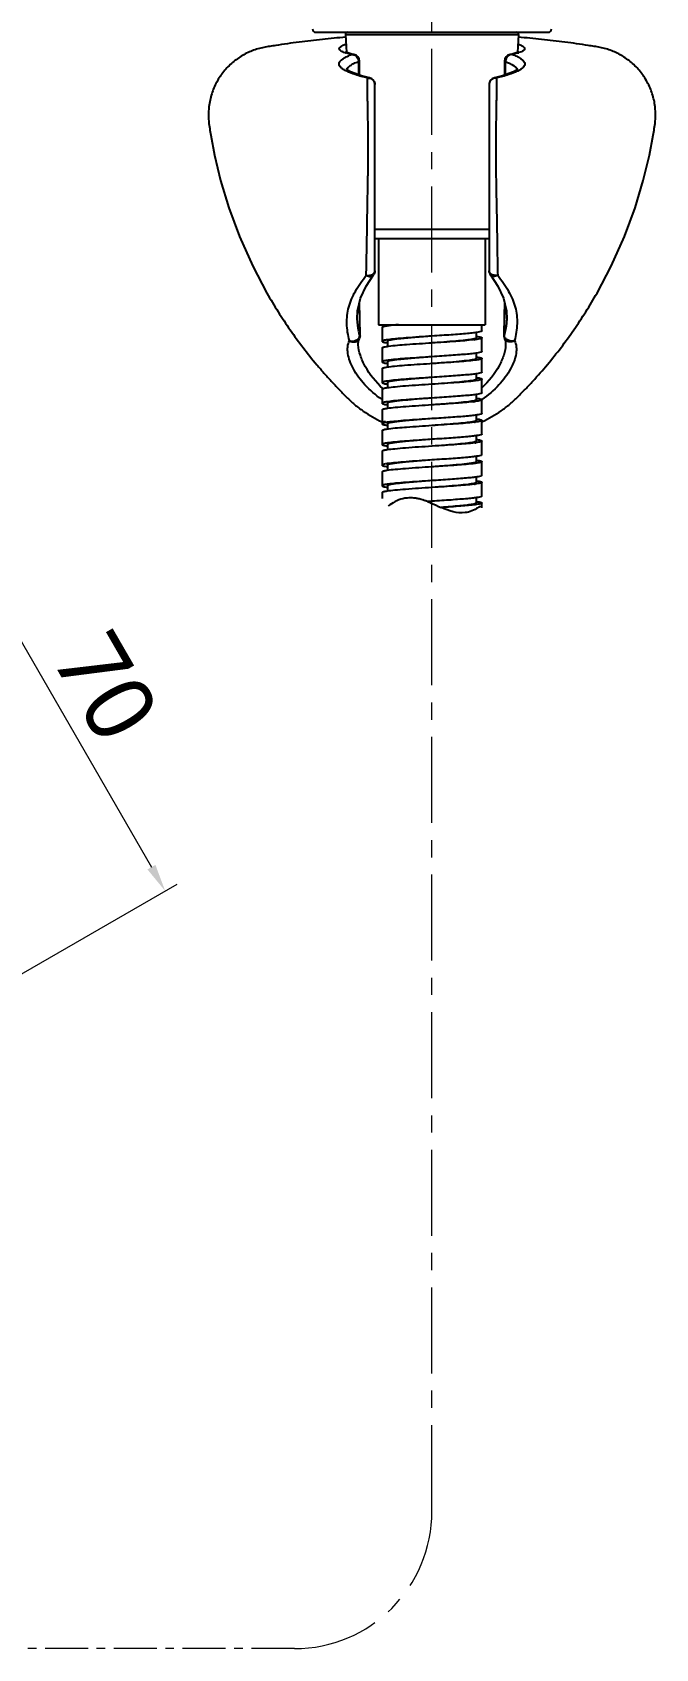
# Model space of a CAD drawing. Extents: x 0 to 1128, y 0 to 827.
# Drawn here: x 395.9 to 486.5, y 148.9 to 383.8 of the extents above; entities that cross this region are included whole.
import ezdxf

# ---------------------------------------------------------------- set-up
doc = ezdxf.new("R2010")
doc.units = 0
doc.header["$LTSCALE"] = 10
doc.header["$MEASUREMENT"] = 0
doc.header["$PDMODE"] = 3
doc.header["$PDSIZE"] = -10
doc.linetypes.add('CENTER', pattern=[2, 1.25, -0.25, 0.25, -0.25])
doc.linetypes.add('CENTER2', pattern=[28.575, 19.05, -3.175, 3.175, -3.175])
doc.layers.get('0').update_dxf_attribs({"linetype": 'CONTINUOUS'})
doc.layers.get('DEFPOINTS').update_dxf_attribs({"linetype": 'CONTINUOUS'})
doc.layers.add('Cneter', color=1, linetype='CENTER2', lineweight=13)
doc.layers.add('DEF_LAYER_ASSEM_MEMBER', color=7, linetype='CONTINUOUS')
doc.styles.add('Daelim Dimension', font='')
doc.styles.get('Daelim Dimension').set_extended_font_data('NanumGothic')
doc.dimstyles.new('DEFAULT', dxfattribs={"dimscale": 2, "dimtxt": 2, "dimasz": 2, "dimexe": 0, "dimexo": 2, "dimgap": 1, "dimtad": 1, "dimdec": 1, "dimzin": 9, "dimdsep": 46, "dimtxsty": 'Daelim Dimension', "dimcen": 0.5, "dimclrd": 252, "dimclre": 252, "dimclrt": 3, "dimadec": 1, "dimazin": 0, "dimtfac": 1, "dimtdec": 1, "dimtix": 1, "dimtmove": 0, "dimatfit": 3, "dimfxl": 1, "dimtolj": 1, "dimtzin": 1, "dimlwd": 9, "dimlwe": 9, "dimarcsym": 0})

# ---------------------------------------------------------------- blocks, each defined once
blk = doc.blocks.new('*D5')
at = {"color": 5, "lineweight": 9, "ltscale": 0.5, "transparency": 16777216}
for p, q in [((319.37, 284.45), (381.95, 320.58)), ((382.21, 316.12), (413.21, 262.43)), ((354.36, 223.84), (416.94, 259.97))]:
    blk.add_line(p, q, dxfattribs=at)
at = {"color": 5, "ltscale": 0.5, "transparency": 16777216}
for points in [[(382.79, 316.45), (381.64, 315.79), (380.21, 319.58)], [(413.79, 262.77), (412.63, 262.1), (415.21, 258.97)]]:
    blk.add_solid(points, dxfattribs=at)
at = {"layer": 'DEFPOINTS', "color": 0, "ltscale": 0.5, "transparency": 16777216}
for p in [(315.9, 282.45), (415.21, 258.97), (350.9, 221.84)]:
    blk.add_point(p, dxfattribs=at)
at = {"color": 7, "ltscale": 0.5, "transparency": 16777216, "insert": (406.62, 288.65), "char_height": 10, "attachment_point": 5, "rotation": 300, "style": 'Daelim Dimension'}
blk.add_mtext('\\A1;70', dxfattribs=at)

msp = doc.modelspace()

# ---------------------------------------------------------------- linework, layer by layer
at = {"layer": 'Cneter', "color": 1, "linetype": 'CENTER', "lineweight": 5, "ltscale": 0.5}
msp.add_line((433.99, 148.86), (280.9, 148.86), dxfattribs=at)
at = {"layer": 'DEF_LAYER_ASSEM_MEMBER', "color": 1, "linetype": 'CENTER', "lineweight": 5}
msp.add_line((453.99, 168.86), (453.99, 421.76), dxfattribs=at)
at = {"layer": 'DEF_LAYER_ASSEM_MEMBER', "color": 7, "linetype": 'Continuous'}
for p, q in [((437.13, 383.76), (470.86, 383.76)), ((441.41, 383.44), (441.57, 380.83)), ((466.57, 383.44), (466.41, 380.83)), ((442.65, 380.55), (442.19, 380.65)), ((465.8, 380.65), (465.34, 380.55)), ((443.44, 377.55), (443.46, 379.55)), ((464.53, 379.55), (464.55, 377.55)), ((445.69, 349.09), (445.69, 376.16)), ((462.29, 376.16), (462.29, 349.09)), ((464.22, 377.44), (463.06, 377.14)), ((463.06, 377.14), (463.06, 377.14)), ((462.29, 353.76), (445.69, 353.76)), ((446.24, 353.76), (446.24, 341.26)), ((461.74, 353.76), (461.74, 341.26)), ((443.53, 339.68), (443.46, 344.6)), ((464.52, 344.6), (464.46, 339.68)), ((443.13, 342.11), (443.13, 342.13)), ((446.24, 341.26), (461.74, 341.26)), ((446.74, 340.86), (446.74, 338.86)), ((447.54, 341.26), (447.54, 341.08)), ((461.24, 340.36), (461.24, 341.26)), ((464.86, 342.14), (464.86, 342.11)), ((443.28, 338.34), (443.28, 338.34)), ((447.54, 338.86), (447.54, 338.08)), ((453.99, 338.61), (453.97, 338.6)), ((454.01, 339.61), (453.99, 339.61)), ((454.01, 338.61), (453.99, 338.61)), ((460.44, 339.36), (460.44, 340.13)), ((461.24, 337.36), (461.24, 339.36)), ((464.54, 339.26), (464.54, 339.26)), ((464.7, 338.34), (464.7, 338.34)), ((446.74, 337.86), (446.74, 335.86)), ((454.01, 336.61), (453.99, 336.61)), ((460.44, 336.36), (460.44, 337.13)), ((460.45, 336.58), (460.48, 336.58)), ((461.24, 334.36), (461.24, 336.36)), ((446.74, 334.86), (446.74, 332.86)), ((447.54, 335.86), (447.54, 335.08)), ((453.99, 335.61), (453.66, 335.58)), ((454.01, 335.61), (453.99, 335.61)), ((454.01, 333.61), (453.99, 333.61)), ((460.44, 333.36), (460.44, 334.13)), ((446.74, 331.86), (446.74, 329.86)), ((447.54, 332.86), (447.54, 332.08)), ((453.99, 332.61), (453.97, 332.6)), ((454.01, 332.61), (453.99, 332.61)), ((461.24, 331.36), (461.24, 333.36)), ((447.51, 329.08), (447.5, 329.08)), ((447.54, 329.86), (447.54, 329.08)), ((453.99, 329.61), (453.97, 329.6)), ((454.01, 330.61), (453.99, 330.61)), ((454.33, 329.63), (453.99, 329.61)), ((460.44, 330.36), (460.44, 331.13)), ((461.24, 328.36), (461.24, 330.36)), ((446.74, 328.86), (446.74, 326.86)), ((447.51, 327.08), (447.5, 327.08)), ((447.5, 326.63), (447.51, 326.63)), ((447.51, 326.63), (447.54, 326.63)), ((447.54, 326.86), (447.54, 326.08)), ((453.99, 326.61), (453.97, 326.6)), ((454.33, 327.63), (453.99, 327.61)), ((454.01, 326.61), (453.99, 326.61)), ((460.44, 327.36), (460.44, 328.13)), ((461.24, 325.36), (461.24, 327.36)), ((446.74, 325.86), (446.74, 323.86)), ((454.01, 324.61), (453.99, 324.61)), ((460.44, 324.36), (460.44, 325.13)), ((461.24, 322.36), (461.24, 324.36)), ((446.74, 322.86), (446.74, 320.86)), ((447.54, 323.86), (447.54, 323.08)), ((453.99, 323.61), (453.97, 323.6)), ((454.01, 323.61), (453.99, 323.61)), ((460.44, 321.36), (460.44, 322.13)), ((446.74, 319.86), (446.74, 317.86)), ((447.54, 320.86), (447.54, 320.08)), ((453.99, 320.61), (453.97, 320.6)), ((454.01, 321.61), (453.99, 321.61)), ((454.01, 320.61), (453.99, 320.61)), ((461.24, 319.36), (461.24, 321.36)), ((447.51, 318.08), (447.5, 318.08)), ((447.51, 317.63), (447.53, 317.63)), ((447.54, 317.86), (447.54, 317.08)), ((453.99, 317.61), (453.97, 317.6)), ((454.26, 318.62), (453.99, 318.61)), ((454.01, 317.61), (453.99, 317.61)), ((460.44, 318.36), (460.44, 319.13)), ((461.24, 316.36), (461.24, 318.36)), ((446.74, 316.86), (446.74, 316.02)), ((453.99, 315.61), (453.33, 315.56)), ((454.01, 315.61), (453.99, 315.61)), ((460.44, 315.36), (460.44, 316.13)), ((460.45, 315.58), (460.48, 315.58)), ((461.24, 314.64), (461.24, 315.36)), ((455.34, 314.71), (455.32, 314.7))]:
    msp.add_line(p, q, dxfattribs=at)
at = {"layer": 'DEF_LAYER_ASSEM_MEMBER', "color": 9, "linetype": 'Continuous'}
for p, q in [((441.41, 383.44), (466.57, 383.44)), ((442.37, 380.55), (442.65, 380.55)), ((465.61, 380.55), (465.34, 380.55)), ((443.32, 379.5), (443.3, 377.59)), ((464.69, 377.59), (464.67, 379.5)), ((445.69, 355.16), (462.29, 355.16)), ((443.5, 339.66), (443.5, 339.68)), ((443.5, 339.68), (443.5, 339.66)), ((464.48, 339.66), (464.48, 339.68)), ((464.49, 339.68), (464.48, 339.66))]:
    msp.add_line(p, q, dxfattribs=at)
at = {"layer": 'DEF_LAYER_ASSEM_MEMBER', "color": 7, "linetype": 'Continuous'}
for points in [[(442.19, 380.65), (441.78, 380.76), (441.51, 380.85), (441.44, 380.89)], [(466.58, 380.9), (466.58, 380.91), (466.47, 380.85), (466.21, 380.76), (465.8, 380.65)], [(444.93, 377.14), (443.77, 377.44), (442.82, 377.75), (442.14, 378.03), (441.72, 378.26), (441.63, 378.33)], [(466.45, 378.41), (466.44, 378.4), (466.27, 378.26), (465.85, 378.03), (465.17, 377.75), (464.22, 377.44)], [(421.84, 368.8), (422.38, 365.91), (423.27, 362.2), (424.47, 358.23), (426, 354.1), (427.93, 349.79), (430, 345.87)], [(477.98, 345.87), (480.06, 349.79), (481.98, 354.1), (483.52, 358.23), (484.71, 362.2), (485.6, 365.91), (486.15, 368.8)], [(443.13, 342.11), (443.16, 343.26), (443.58, 345.12), (444.42, 346.88), (445.5, 348.5)], [(462.48, 348.5), (463.56, 346.88), (464.4, 345.11), (464.83, 343.26), (464.86, 342.11)], [(443.28, 338.34), (443.28, 338.42), (443.32, 338.88), (443.44, 339.26)], [(464.54, 339.26), (464.66, 338.88), (464.7, 338.42), (464.7, 338.34)]]:
    msp.add_lwpolyline(points, dxfattribs=at)
for centre, radius, start, end in [((437.13, 384.26), 0.5, 179.3371, 269.9749), ((441.71, 383.46), 0.3, 90, 183.5), ((466.27, 383.46), 0.3, 356.5, 90), ((470.86, 384.26), 0.5, 270.0255, 0.6627), ((442.46, 379.57), 1, 359.1677, 79.1671), ((465.53, 379.57), 1, 100.833, 180.8323), ((444.69, 376.16), 1, 0.0031, 76.4475), ((463.29, 376.16), 1, 103.557, 179.9973), ((442.54, 339.67), 0.986, 359.6016, 1.0365), ((448.73, 330.68), 8.48, 98.7953, 99.5406), ((449.02, 328.82), 10.37, 98.4128, 98.8062), ((449.17, 349.95), 11.44, 261.5176, 261.7748), ((449.24, 327.32), 11.88, 98.1027, 98.4145), ((457.81, 357.86), 18.91, 276.815, 277.523), ((458.89, 328.83), 10.86, 81.4076, 81.5893), ((465.44, 339.67), 0.986, 178.9635, 180.3983), ((447.85, 332.46), 3.62, 101.5194, 102.5713), ((448.6, 328.43), 7.72, 99.2225, 99.6982), ((448.87, 326.79), 9.38, 98.5732, 99.2164), ((449.34, 325.66), 12.55, 97.697, 98.5316), ((449.21, 324.53), 11.67, 98.041, 98.5763), ((449.63, 321.52), 14.71, 97.4272, 98.0372), ((458.86, 325.61), 11.09, 81.498, 81.6337), ((449.11, 346.54), 11.02, 261.4675, 261.6112), ((458.86, 322.62), 11.07, 81.4414, 81.668), ((448.42, 326.53), 6.61, 99.5254, 100.3155), ((448.64, 325.2), 7.95, 99.1911, 99.5386), ((448.88, 323.71), 9.46, 98.5541, 99.1826), ((449.18, 321.73), 11.47, 98.1541, 98.5607), ((449.09, 343.36), 10.85, 261.401, 261.5871), ((448.65, 322.16), 7.99, 99.2597, 99.4219), ((448.73, 321.68), 8.49, 99.0733, 99.2594), ((448.93, 320.38), 9.8, 98.4665, 99.0633), ((449.12, 340.59), 11.07, 261.4414, 261.668), ((449.21, 318.51), 11.69, 98.1338, 98.4737), ((457.7, 349.71), 19.77, 276.6142, 277.5305), ((458.9, 319.85), 10.85, 81.401, 81.5871), ((448.66, 319.08), 8.08, 99.0003, 99.6382), ((448.96, 317.18), 10, 98.4134, 99.0013), ((449.27, 315.09), 12.12, 98.0629, 98.3475), ((457.96, 344.68), 17.73, 277.1258, 277.4934), ((458.89, 316.78), 10.92, 81.4347, 81.5892), ((454.03, 342.99), 17.41, 294.4933, 294.7576), ((449.34, 313.64), 12.57, 97.6838, 98.5363), ((458.83, 313.41), 11.28, 81.5419, 81.6682), ((459.06, 314.91), 9.77, 80.9033, 81.5545), ((447.76, 320.88), 3.2, 101.603, 103.4608), ((448.61, 316.41), 7.75, 99.1884, 99.7112), ((448.88, 314.7), 9.47, 98.5481, 99.184), ((449.24, 312.32), 11.88, 97.9684, 98.5493), ((449.14, 334.73), 11.21, 261.5231, 261.6526), ((449.54, 310.17), 14.05, 97.7052, 97.9767), ((458.31, 338.98), 15, 277.482, 277.8899), ((448.38, 314.75), 6.38, 99.542, 100.5191), ((448.63, 313.25), 7.91, 99.2023, 99.5634), ((448.87, 311.74), 9.43, 98.5616, 99.1939), ((449.01, 309.85), 10.34, 98.4147, 98.8203), ((449.18, 309.73), 11.47, 98.1473, 98.5679), ((449.09, 331.38), 10.86, 261.4052, 261.5905), ((458.86, 310.63), 11.07, 81.441, 81.6653), ((448.66, 310.08), 8.08, 99.0015, 99.6351), ((448.96, 308.18), 10, 98.4133, 99.0023), ((449.11, 328.49), 10.98, 261.4564, 261.6258), ((449.27, 306.08), 12.12, 98.0617, 98.347), ((457.97, 335.57), 17.62, 277.1593, 277.4877), ((458.89, 307.78), 10.91, 81.4324, 81.5892), ((452.17, 309.07), 7.4, 125.758, 128.0164), ((450.81, 311.56), 4.54, 97.9417, 99.4512), ((450.81, 311.55), 4.55, 96.6965, 97.9416), ((450.81, 311.53), 4.57, 95.4908, 96.6964), ((450.82, 311.4), 4.7, 89.4994, 95.4652), ((450.82, 311.18), 4.92, 88.043, 89.5283), ((450.82, 311.11), 4.99, 87.7196, 88.0458), ((450.72, 310.19), 5.92, 80.8899, 81.109), ((450.72, 310.15), 5.96, 80.6665, 80.8899), ((450.71, 310.1), 6.01, 80.4254, 80.6665), ((450.7, 310.05), 6.06, 80.1698, 80.4254), ((450.69, 309.97), 6.14, 79.7133, 80.1694), ((450.67, 309.86), 6.26, 79.1797, 79.7131), ((450.58, 309.44), 6.69, 76.5572, 79.1557), ((450.37, 308.56), 7.59, 74.1515, 76.5546), ((450.18, 307.88), 8.29, 73.6856, 74.1779), ((450.13, 307.7), 8.48, 73.5253, 73.6868), ((450.09, 307.54), 8.64, 73.1776, 73.5247), ((450, 307.25), 8.94, 72.6219, 73.1764), ((449.78, 306.58), 9.66, 71.3701, 72.6123), ((449.09, 304.54), 11.81, 68.9608, 71.3212), ((458.88, 304.75), 10.94, 81.4411, 81.6233), ((457.43, 319.5), 5.82, 303.9827, 308.14)]:
    msp.add_arc(centre, radius, start, end, dxfattribs=at)
at = {"layer": 'DEF_LAYER_ASSEM_MEMBER', "color": 9, "linetype": 'Continuous'}
for centre, radius, start, end in [((443, 385.96), 5.42, 252.7592, 253.2025), ((465.06, 385.74), 5.19, 287.0004, 287.6825), ((442.35, 379.71), 0.842, 69.0768, 70.0922), ((465.64, 379.71), 0.842, 109.9197, 110.9239), ((465.88, 378.21), 0.515, 14.2186, 15.6942), ((464.07, 382.92), 5.35, 296.6632, 298.1843), ((444.08, 383.24), 5.71, 243.0795, 243.3414), ((444.7, 376.08), 1.03, 76.3668, 77.5125), ((463.28, 376.08), 1.03, 102.4887, 103.6332), ((1712.02, 365.1), 1268.78, 180.93539, 181.14802), ((-804.08, 365.1), 1268.82, 358.85198, 359.06466)]:
    msp.add_arc(centre, radius, start, end, dxfattribs=at)
at = {"layer": 'DEF_LAYER_ASSEM_MEMBER', "color": 1, "linetype": 'CENTER', "lineweight": 5}
msp.add_arc((433.99, 168.86), 20, 270, 0, dxfattribs=at)
at = {"layer": 'DEF_LAYER_ASSEM_MEMBER', "color": 7, "linetype": 'Continuous'}
for points, start_tangent, end_tangent in [([(441.44, 383.05), (438.06, 382.73), (436.37, 382.54), (434.68, 382.33), (432.98, 382.1), (431.27, 381.84), (430.41, 381.71), (429.55, 381.56), (427.86, 381.07), (426.27, 380.28), (424.83, 379.21), (423.59, 377.88), (422.59, 376.32), (421.9, 374.57), (421.54, 372.7), (421.54, 370.76), (421.68, 369.78), (421.84, 368.8)], (-0.99649, -0.083714), (0.165571, -0.986198)), ([(486.15, 368.8), (486.31, 369.78), (486.44, 370.76), (486.45, 372.7), (486.09, 374.57), (485.39, 376.32), (484.4, 377.88), (483.16, 379.21), (481.71, 380.28), (480.12, 381.07), (478.44, 381.56), (477.57, 381.71), (476.71, 381.84), (475.01, 382.1), (473.3, 382.33), (471.61, 382.54), (469.92, 382.73), (466.55, 383.05)], (0.165571, 0.986198), (-0.99649, 0.083714)), ([(445.69, 349.09), (445.5, 348.5)], (0, -1), (-0.583648, -0.812007)), ([(462.29, 349.09), (462.48, 348.5)], (0, -1), (0.583425, -0.812167)), ([(430, 345.87), (433.38, 340.5), (435.26, 337.93), (437.25, 335.44), (438.29, 334.23), (439.36, 333.04), (440.45, 331.88), (441.57, 330.75), (442.74, 329.67), (444, 328.71), (446.74, 327.15)], (0.494033, -0.869443), (0.910012, -0.414581)), ([(461.32, 327.18), (464.04, 328.75), (465.29, 329.72), (466.46, 330.79), (467.57, 331.92), (468.66, 333.08), (470.76, 335.47), (472.75, 337.95), (474.62, 340.52), (477.98, 345.87)], (0.908087, 0.418781), (0.494033, 0.869443)), ([(447.48, 341.07), (447.16, 341.02), (446.93, 340.96), (446.79, 340.91), (446.74, 340.86)], (-0.988898, -0.148595), (-0.001016, -0.999999)), ([(449.14, 341.26), (448.65, 341.21), (447.48, 341.07)], (-0.996096, -0.088274), (-0.988898, -0.148595)), ([(443.53, 339.66), (443.44, 339.26)], (-0.006939, -0.999976), (-0.404731, -0.914436)), ([(446.94, 338.97), (446.79, 338.91), (446.74, 338.86)], (-0.962336, -0.271864), (-0.001013, -0.999999)), ([(446.74, 338.86), (446.79, 338.8), (446.93, 338.75), (447.16, 338.69), (447.49, 338.64)], (-0.001013, -0.999999), (0.989056, -0.147542)), ([(447.32, 339.05), (447.21, 339.03), (446.94, 338.97)], (-0.986123, -0.166019), (-0.962336, -0.271864)), ([(453.99, 339.61), (451.52, 339.42), (450.41, 339.32), (449.43, 339.23), (448.63, 339.14), (448.03, 339.04), (447.67, 338.95), (447.57, 338.9), (447.54, 338.86)], (-0.997271, -0.073824), (0.00074, -1)), ([(453.99, 339.61), (450.23, 339.34), (448.7, 339.21), (447.56, 339.08)], (-0.997838, -0.065716), (-0.990009, -0.141004)), ([(453.97, 338.6), (450.31, 338.35), (447.66, 338.1)], (-0.997838, -0.065715), (-0.990937, -0.13433)), ([(461.24, 340.36), (461.21, 340.31), (461.1, 340.26), (460.69, 340.17), (460.02, 340.07), (459.13, 339.98), (458.03, 339.89), (456.78, 339.79), (455.42, 339.7), (454.01, 339.61)], (-0.001488, -0.999999), (-0.997838, -0.065716)), ([(460.05, 339.08), (457.44, 338.84), (454.01, 338.61)], (-0.992895, -0.118998), (-0.997838, -0.065715)), ([(460.09, 339.2), (459.2, 339.05), (457.86, 338.91), (456.17, 338.77), (454.3, 338.63)], (-0.97533, -0.220751), (-0.997265, -0.073908)), ([(460.44, 339.36), (460.35, 339.28), (460.09, 339.2)], (0.00074, -1), (-0.97533, -0.220751)), ([(461.24, 339.36), (461.18, 339.29), (461, 339.23), (460.7, 339.17), (460.28, 339.11)], (-0.000385, -1), (-0.991348, -0.131257)), ([(460.52, 339.57), (460.83, 339.52), (461.06, 339.46), (461.2, 339.41), (461.24, 339.36)], (0.988773, -0.149422), (-0.000385, -1)), ([(464.46, 339.66), (464.54, 339.26)], (0.006938, -0.999976), (0.404709, -0.914446)), ([(447.47, 338.07), (447.16, 338.02), (446.93, 337.96), (446.79, 337.91), (446.74, 337.86)], (-0.988875, -0.14875), (0.001459, -0.999999)), ([(447.06, 336), (446.82, 335.93), (446.74, 335.86)], (-0.975936, -0.218057), (0.001283, -0.999999)), ([(447.3, 336.04), (447.13, 336.01)], (-0.98569, -0.168566), (-0.979775, -0.200103)), ([(453.99, 336.61), (451.52, 336.42), (450.41, 336.32), (449.43, 336.23), (448.63, 336.14), (448.03, 336.04), (447.67, 335.95), (447.57, 335.9), (447.54, 335.86)], (-0.997271, -0.073824), (-0.001477, -0.999999)), ([(453.99, 336.61), (450.38, 336.36), (447.73, 336.11)], (-0.997838, -0.065714), (-0.991581, -0.129491)), ([(461.24, 337.36), (461.21, 337.31), (461.1, 337.26), (460.69, 337.17), (460.02, 337.07), (459.13, 336.98), (458.03, 336.89), (456.78, 336.79), (455.42, 336.7), (454.01, 336.61)], (0.000803, -1), (-0.997838, -0.065715)), ([(460.24, 336.23), (459.38, 336.08), (457.95, 335.92), (456.09, 335.76), (454.01, 335.61)], (-0.959046, -0.283251), (-0.997271, -0.073824)), ([(460.28, 336.11), (457.63, 335.86), (454.01, 335.61)], (-0.991366, -0.131124), (-0.997838, -0.065716)), ([(460.44, 336.36), (460.39, 336.29), (460.24, 336.23)], (0, -1), (-0.959046, -0.283251)), ([(461.03, 336.24), (460.9, 336.21), (460.28, 336.11)], (-0.963859, -0.266413), (-0.991366, -0.131124)), ([(460.5, 336.57), (460.82, 336.52), (461.05, 336.46), (461.2, 336.41), (461.24, 336.36)], (0.989009, -0.147855), (0, -1)), ([(461.24, 336.36), (461.19, 336.3), (461.03, 336.24)], (0, -1), (-0.963859, -0.266413)), ([(446.74, 335.86), (446.79, 335.8), (446.93, 335.75), (447.16, 335.69), (447.48, 335.64)], (0.001283, -0.999999), (0.98893, -0.148382)), ([(447.47, 335.07), (447.16, 335.02), (446.93, 334.96), (446.79, 334.91), (446.74, 334.86)], (-0.988845, -0.14895), (-0.00076, -1)), ([(453.66, 335.58), (450.01, 335.33), (448.54, 335.2), (447.47, 335.07)], (-0.997834, -0.065786), (-0.988845, -0.14895)), ([(453.99, 333.61), (451.52, 333.42), (450.41, 333.32), (449.43, 333.23), (448.63, 333.14), (448.03, 333.04), (447.67, 332.95), (447.57, 332.9), (447.54, 332.86)], (-0.997271, -0.073823), (0.001477, -0.999999)), ([(453.99, 333.61), (450.22, 333.34), (448.69, 333.21), (447.55, 333.08)], (-0.997838, -0.065715), (-0.989877, -0.141928)), ([(461.24, 334.36), (461.21, 334.31), (461.1, 334.26), (460.69, 334.17), (460.02, 334.07), (459.13, 333.98), (458.03, 333.89), (456.78, 333.79), (455.42, 333.7), (454.01, 333.61)], (0, -1), (-0.997838, -0.065716)), ([(460.51, 333.57), (460.83, 333.52), (461.06, 333.46), (461.2, 333.41), (461.24, 333.36)], (0.98886, -0.148848), (-0.001517, -0.999999)), ([(446.81, 332.92), (446.78, 332.9), (446.74, 332.86)], (-0.902684, -0.430304), (-0.00076, -1)), ([(446.74, 332.86), (446.79, 332.8), (446.93, 332.75), (447.15, 332.69), (447.47, 332.64)], (-0.00076, -1), (0.988756, -0.149537)), ([(447.49, 332.07), (447.17, 332.02), (446.93, 331.96), (446.79, 331.91), (446.74, 331.86)], (-0.989074, -0.147421), (-0.001517, -0.999999)), ([(447.23, 333.03), (447.09, 333), (446.81, 332.92)], (-0.983784, -0.179355), (-0.902684, -0.430304)), ([(453.97, 332.6), (450.15, 332.34), (448.62, 332.21), (447.49, 332.07)], (-0.997838, -0.065716), (-0.989074, -0.147421)), ([(459.98, 333.17), (459.02, 333.03), (457.62, 332.89), (454.01, 332.61)], (-0.980735, -0.195341), (-0.997271, -0.073825)), ([(460.29, 333.11), (457.64, 332.86), (454.01, 332.61)], (-0.991282, -0.131758), (-0.997838, -0.065716)), ([(461.24, 331.36), (461.21, 331.31), (461.1, 331.26), (460.69, 331.17), (460.02, 331.07), (459.13, 330.98), (458.03, 330.89), (456.78, 330.79), (455.42, 330.7), (454.01, 330.61)], (-0.001517, -0.999999), (-0.997838, -0.065716)), ([(460.44, 333.36), (460.41, 333.31), (460.33, 333.26), (459.98, 333.17)], (-0.00074, -1), (-0.980735, -0.195341)), ([(461.24, 333.36), (461.18, 333.29), (461, 333.23), (460.7, 333.17), (460.29, 333.11)], (-0.001517, -0.999999), (-0.991282, -0.131758)), ([(446.93, 329.96), (446.79, 329.91), (446.74, 329.86)], (-0.96068, -0.277657), (-0.001517, -0.999999)), ([(446.74, 329.86), (446.79, 329.8), (446.93, 329.75), (447.16, 329.69), (447.47, 329.64)], (-0.001517, -0.999999), (0.98886, -0.148848)), ([(447.5, 329.08), (447.17, 329.02), (446.93, 328.97), (446.79, 328.91), (446.74, 328.86)], (-0.989211, -0.146495), (0, -1)), ([(447.34, 330.05), (447.22, 330.03), (446.93, 329.96)], (-0.986508, -0.163716), (-0.96068, -0.277657)), ([(453.97, 329.6), (450.18, 329.34), (448.64, 329.21), (447.51, 329.08)], (-0.997838, -0.065716), (-0.989399, -0.145224)), ([(453.99, 330.61), (451.52, 330.42), (450.41, 330.32), (449.43, 330.23), (448.63, 330.14), (448.03, 330.04), (447.67, 329.95), (447.57, 329.9), (447.54, 329.86)], (-0.997271, -0.073825), (-0.00074, -1)), ([(453.99, 330.61), (450.23, 330.34), (448.7, 330.21), (447.56, 330.08)], (-0.997838, -0.065716), (-0.989931, -0.141551)), ([(460.18, 330.22), (459.29, 330.07), (457.87, 329.91), (456.05, 329.76), (454.01, 329.61)], (-0.96717, -0.25413), (-0.997271, -0.073824)), ([(459.97, 330.07), (457.52, 329.85), (454.33, 329.63)], (-0.993278, -0.115752), (-0.997834, -0.065786)), ([(460.44, 330.36), (460.38, 330.29), (460.18, 330.22)], (0.001477, -0.999999), (-0.96717, -0.25413)), ([(461.24, 330.36), (461.18, 330.29), (461, 330.23), (460.7, 330.17), (460.29, 330.11)], (-0.00076, -1), (-0.9913, -0.131622)), ([(460.52, 330.57), (460.83, 330.52), (461.06, 330.46), (461.2, 330.41), (461.24, 330.36)], (0.988756, -0.149537), (-0.00076, -1)), ([(446.95, 326.97), (446.79, 326.91), (446.74, 326.86)], (-0.963895, -0.266282), (0, -1)), ([(446.74, 326.86), (446.79, 326.8), (446.93, 326.74), (447.17, 326.69), (447.5, 326.63)], (0, -1), (0.989211, -0.146495)), ([(447.25, 327.2), (447.02, 327.13), (446.94, 327.06)], (-0.974006, -0.226521), (0.001451, -0.999999)), ([(447.31, 327.04), (447.2, 327.03), (446.95, 326.97)], (-0.985851, -0.167623), (-0.963895, -0.266282)), ([(453.99, 327.61), (451.52, 327.42), (450.41, 327.32), (449.43, 327.23), (448.63, 327.14), (448.03, 327.04), (447.67, 326.95), (447.57, 326.9), (447.54, 326.86)], (-0.997271, -0.073823), (0, -1)), ([(453.99, 327.61), (450.24, 327.35), (448.71, 327.22), (447.57, 327.09)], (-0.997838, -0.065715), (-0.990108, -0.140307)), ([(453.97, 326.6), (450.31, 326.35), (447.66, 326.1)], (-0.997838, -0.065715), (-0.990965, -0.13412)), ([(459.86, 327.15), (458.87, 327.01), (457.49, 326.88), (454.01, 326.61)], (-0.984491, -0.175436), (-0.997271, -0.073825)), ([(460.16, 327.09), (457.53, 326.85), (454.01, 326.61)], (-0.992265, -0.124135), (-0.997838, -0.065715)), ([(461.24, 328.36), (461.21, 328.31), (461.11, 328.26), (460.72, 328.17), (460.09, 328.08), (459.24, 327.99), (458.19, 327.9), (457, 327.81), (455.69, 327.72), (454.33, 327.63)], (-0.00076, -1), (-0.997834, -0.065786)), ([(460.44, 327.36), (460.41, 327.3), (460.29, 327.25), (459.86, 327.15)], (-0.001477, -0.999999), (-0.984491, -0.175436)), ([(461.24, 327.36), (461.18, 327.29), (460.99, 327.23), (460.69, 327.17), (460.27, 327.1)], (0.00076, -1), (-0.991448, -0.130499)), ([(460.51, 327.57), (460.83, 327.52), (461.06, 327.46), (461.2, 327.41), (461.24, 327.36)], (0.988845, -0.14895), (0.00076, -1)), ([(447.47, 326.07), (447.16, 326.02), (446.93, 325.96), (446.79, 325.91), (446.74, 325.86)], (-0.98886, -0.148848), (0.001522, -0.999999)), ([(453.99, 324.61), (451.52, 324.42), (450.41, 324.32), (449.43, 324.23), (448.63, 324.14), (448.03, 324.04), (447.67, 323.95), (447.57, 323.9), (447.54, 323.86)], (-0.997271, -0.073824), (0.000744, -1)), ([(453.99, 324.61), (450.32, 324.35), (447.66, 324.1)], (-0.997838, -0.065715), (-0.990965, -0.13412)), ([(461.24, 325.36), (461.21, 325.31), (461.1, 325.26), (460.69, 325.17), (460.02, 325.07), (459.13, 324.98), (458.03, 324.89), (456.78, 324.79), (455.42, 324.7), (454.01, 324.61)], (0.00076, -1), (-0.997838, -0.065715)), ([(460.11, 324.2), (459.19, 324.05), (457.77, 323.9), (455.99, 323.76), (454.01, 323.61)], (-0.973929, -0.226852), (-0.997271, -0.073824)), ([(460.44, 324.36), (460.36, 324.28), (460.11, 324.2)], (0.000948, -1), (-0.973929, -0.226852)), ([(461.24, 324.36), (461.19, 324.3), (461.02, 324.24), (460.75, 324.18), (460.37, 324.12)], (0.001407, -0.999999), (-0.990519, -0.137374)), ([(460.6, 324.56), (460.88, 324.51), (461.08, 324.46), (461.2, 324.41), (461.24, 324.36)], (0.987387, -0.158327), (0.001407, -0.999999)), ([(447.02, 323.99), (446.81, 323.92), (446.74, 323.86)], (-0.972243, -0.233975), (0.001522, -0.999999)), ([(446.74, 323.86), (446.79, 323.8), (446.93, 323.75), (447.17, 323.69), (447.49, 323.64)], (0.001522, -0.999999), (0.989074, -0.14742)), ([(447.47, 323.07), (447.15, 323.02), (446.93, 322.96), (446.79, 322.91), (446.74, 322.86)], (-0.988797, -0.149267), (-0.00025, -1)), ([(447.3, 324.04), (447.12, 324.01)], (-0.985648, -0.168812), (-0.979318, -0.202329)), ([(453.97, 323.6), (450.13, 323.34), (448.59, 323.2), (447.47, 323.07)], (-0.997838, -0.065715), (-0.988797, -0.149267)), ([(460.27, 324.1), (457.62, 323.86), (454.01, 323.61)], (-0.991472, -0.130319), (-0.997838, -0.065715)), ([(461.24, 322.36), (461.21, 322.31), (461.1, 322.26), (460.69, 322.17), (460.02, 322.07), (459.13, 321.98), (458.03, 321.89), (456.78, 321.79), (455.42, 321.7), (454.01, 321.61)], (0.001338, -0.999999), (-0.997838, -0.065715)), ([(446.81, 320.92), (446.78, 320.9), (446.74, 320.86)], (-0.895177, -0.445712), (-0.000596, -1)), ([(446.74, 320.86), (446.79, 320.8), (446.93, 320.75), (447.15, 320.69), (447.47, 320.64)], (-0.000596, -1), (0.988767, -0.149464)), ([(447.43, 320.06), (447.13, 320.01), (446.92, 319.96), (446.79, 319.91), (446.74, 319.86)], (-0.98816, -0.153425), (-0.00105, -0.999999)), ([(447.21, 321.03), (447.08, 321), (446.81, 320.92)], (-0.983114, -0.182995), (-0.895177, -0.445712)), ([(453.97, 320.6), (450.16, 320.34), (448.63, 320.21), (447.5, 320.08)], (-0.997838, -0.065716), (-0.989222, -0.146426)), ([(453.99, 321.61), (451.52, 321.42), (450.41, 321.32), (449.43, 321.23), (448.63, 321.14), (448.03, 321.04), (447.67, 320.95), (447.57, 320.9), (447.54, 320.86)], (-0.997271, -0.073824), (-0.0004, -1)), ([(453.99, 321.61), (450.22, 321.34), (448.69, 321.21), (447.55, 321.08)], (-0.997838, -0.065715), (-0.989893, -0.141817)), ([(460.25, 321.24), (459.91, 321.16), (459.4, 321.08), (457.97, 320.92), (456.11, 320.76), (454.01, 320.61)], (-0.956273, -0.292474), (-0.997271, -0.073825)), ([(460.29, 321.11), (457.64, 320.86), (454.01, 320.61)], (-0.991281, -0.131762), (-0.997838, -0.065716)), ([(460.44, 321.36), (460.39, 321.3), (460.25, 321.24)], (-0.001411, -0.999999), (-0.956273, -0.292474)), ([(461.24, 321.36), (461.18, 321.29), (461, 321.23), (460.7, 321.17), (460.29, 321.11)], (-0.001489, -0.999999), (-0.991281, -0.131762)), ([(460.51, 321.57), (460.83, 321.52), (461.06, 321.46), (461.2, 321.41), (461.24, 321.36)], (0.988859, -0.148855), (-0.001489, -0.999999)), ([(446.95, 317.97), (446.8, 317.91), (446.74, 317.86)], (-0.964073, -0.265637), (0.000267, -1)), ([(446.74, 317.86), (446.79, 317.8), (446.93, 317.75), (447.16, 317.69), (447.48, 317.64)], (0.000267, -1), (0.988901, -0.148578)), ([(447.31, 318.05), (447.2, 318.03), (446.95, 317.97)], (-0.985861, -0.167567), (-0.964073, -0.265637)), ([(453.97, 317.6), (450.14, 317.34), (448.59, 317.2), (447.47, 317.07)], (-0.997838, -0.065715), (-0.988805, -0.149216)), ([(453.99, 318.61), (451.52, 318.42), (450.41, 318.32), (449.43, 318.23), (448.63, 318.14), (448.03, 318.04), (447.67, 317.95), (447.57, 317.9), (447.54, 317.86)], (-0.997271, -0.073825), (-0.00071, -1)), ([(453.99, 318.61), (450.24, 318.35), (448.71, 318.22), (447.57, 318.09)], (-0.997838, -0.065715), (-0.990111, -0.140287)), ([(460.14, 318.21), (459.24, 318.06), (457.81, 317.91), (456.01, 317.76), (454.01, 317.61)], (-0.971154, -0.238453), (-0.997271, -0.073824)), ([(460.17, 318.09), (457.54, 317.85), (454.01, 317.61)], (-0.992195, -0.124697), (-0.997838, -0.065715)), ([(461.24, 319.36), (461.21, 319.31), (461.11, 319.26), (460.72, 319.17), (460.07, 319.08), (459.21, 318.99), (458.16, 318.9), (456.95, 318.81), (455.63, 318.71), (454.26, 318.62)], (-0.001299, -0.999999), (-0.997836, -0.065759)), ([(460.44, 318.36), (460.37, 318.28), (460.14, 318.21)], (0.001299, -0.999999), (-0.971154, -0.238453)), ([(461.24, 318.36), (461.18, 318.29), (460.99, 318.23), (460.69, 318.17), (460.27, 318.1)], (0.000723, -1), (-0.991464, -0.130383)), ([(460.51, 318.57), (460.83, 318.52), (461.06, 318.46), (461.2, 318.41), (461.24, 318.36)], (0.988839, -0.14899), (0.000723, -1)), ([(447.47, 317.07), (447.15, 317.02), (446.93, 316.96), (446.79, 316.91), (446.74, 316.86)], (-0.988805, -0.149216), (0.00136, -0.999999)), ([(450.06, 316.04), (447.85, 315.07)], (-0.986425, -0.164209), (-0.811653, -0.58414)), ([(451.64, 316.04), (451.02, 316.1)], (-0.987984, 0.154553), (-0.999208, 0.039788)), ([(453.33, 315.56), (453.88, 315.34)], (0.933562, -0.358417), (0.921005, -0.389552)), ([(453.88, 315.34), (455.32, 314.7)], (0.921005, -0.389552), (0.918436, -0.39557)), ([(461.24, 316.36), (461.21, 316.31), (461.1, 316.26), (460.69, 316.17), (460.02, 316.07), (459.13, 315.98), (458.03, 315.89), (456.78, 315.79), (455.42, 315.7), (454.01, 315.61)], (0.001417, -0.999999), (-0.997838, -0.065715)), ([(459.89, 315.16), (459.12, 315.04), (458.06, 314.93), (455.34, 314.71)], (-0.983636, -0.180167), (-0.997147, -0.075491)), ([(460.28, 315.11), (458.2, 314.9), (455.34, 314.69)], (-0.991375, -0.131052), (-0.997761, -0.066883)), ([(460.44, 315.36), (460.41, 315.31), (460.3, 315.26), (459.89, 315.16)], (-0.001419, -0.999999), (-0.983636, -0.180167)), ([(461.24, 315.36), (461.18, 315.29), (461, 315.23), (460.69, 315.17), (460.28, 315.11)], (0.000393, -1), (-0.991375, -0.131052)), ([(460.51, 315.57), (460.83, 315.52), (461.06, 315.46), (461.2, 315.41), (461.24, 315.36)], (0.988861, -0.148844), (0.000393, -1)), ([(458.82, 313.95), (455.34, 314.69)], (-0.992212, -0.124562), (-0.91877, 0.394793)), ([(460.68, 314.67), (458.82, 313.95)], (-0.829666, -0.558259), (-0.992212, -0.124562))]:
    msp.add_spline(points, degree=3, dxfattribs=dict(at, start_tangent=start_tangent, end_tangent=end_tangent))
at = {"layer": 'DEF_LAYER_ASSEM_MEMBER', "color": 9, "linetype": 'Continuous'}
for points, start_tangent, end_tangent in [([(441.49, 378.15), (440.99, 378.45), (440.66, 378.75), (440.5, 379.05), (440.52, 379.35), (440.73, 379.65), (441.11, 379.96), (441.66, 380.26), (442.37, 380.55)], (-0.891631, 0.452764), (0.941873, 0.335968)), ([(441.39, 380.78), (441.01, 380.92), (440.73, 381.07), (440.57, 381.23), (440.52, 381.39), (440.77, 381.71), (441.06, 381.88), (441.46, 382.04)], (-0.955057, 0.296424), (0.942459, 0.334322)), ([(442.37, 380.55), (442.11, 380.6), (441.43, 380.77)], (-0.982304, 0.187292), (-0.957321, 0.289026)), ([(442.37, 380.55), (442.64, 380.5)], (0.999882, -0.015374), (0.940241, -0.34051)), ([(465.61, 380.55), (465.35, 380.5)], (-0.999882, -0.015374), (-0.94017, -0.340705)), ([(466.57, 380.78), (466.36, 380.72), (465.61, 380.55)], (-0.956277, -0.292462), (-0.982303, -0.187297)), ([(465.61, 380.55), (466.31, 380.27), (466.86, 379.97), (467.24, 379.67), (467.45, 379.38), (467.49, 379.08), (467.36, 378.79), (467.06, 378.5), (466.6, 378.21)], (0.941874, -0.335966), (-0.881272, -0.472609)), ([(466.52, 382.04), (466.92, 381.88), (467.21, 381.72), (467.39, 381.55), (467.46, 381.39), (467.42, 381.23), (467.27, 381.08), (467, 380.93), (466.63, 380.8)], (0.942427, -0.334412), (-0.952727, -0.303826)), ([(441.6, 378.33), (441.77, 378.63), (442.11, 378.92), (442.63, 379.22), (443.32, 379.5)], (0.233071, 0.97246), (0.941347, 0.33744)), ([(442.65, 380.49), (443.12, 380.11), (443.32, 379.5)], (0.934059, -0.357119), (0.035386, -0.999374)), ([(443.32, 379.5), (443.42, 379.52), (443.46, 379.55)], (0.987487, 0.157702), (0.014434, 0.999896)), ([(464.53, 379.55), (464.56, 379.52), (464.67, 379.5)], (0.014434, -0.999896), (0.987487, -0.157702)), ([(465.33, 380.49), (464.87, 380.11), (464.67, 379.5)], (-0.934055, -0.357129), (-0.035388, -0.999374)), ([(464.67, 379.5), (465.86, 378.93), (466.21, 378.64), (466.37, 378.35)], (0.941346, -0.337442), (0.270454, -0.962733)), ([(444.62, 377.11), (442.83, 377.61), (441.52, 378.14)], (-0.970097, 0.242717), (-0.893691, 0.448683)), ([(444.44, 348.44), (444.5, 351.75), (444.56, 355.27), (444.62, 358.96), (444.66, 360.87), (444.69, 362.81), (444.71, 363.8), (444.72, 364.8), (444.72, 365.8), (444.72, 366.82), (444.72, 367.33), (444.73, 367.85), (444.73, 368.37), (444.72, 368.9), (444.7, 369.95), (444.69, 371.02), (444.67, 372.1), (444.66, 372.64), (444.65, 373.17), (444.65, 373.69), (444.63, 373.95), (444.63, 374.2), (444.63, 374.44), (444.62, 374.67), (444.63, 375.08), (444.63, 375.45), (444.63, 375.77), (444.61, 376.3), (444.62, 377.11)], (0.019548, 0.999809), (0.008525, 0.999964)), ([(444.62, 377.11), (444.69, 377.13), (444.93, 377.14)], (0.920211, 0.391422), (0.97221, -0.234109)), ([(444.62, 377.11), (444.92, 377.08)], (0.997722, 0.067455), (0.976339, -0.216244)), ([(444.94, 377.08), (445.48, 376.74), (445.69, 376.16)], (0.97182, -0.235723), (0, -1)), ([(463.04, 377.08), (462.5, 376.74), (462.29, 376.16)], (-0.97182, -0.235722), (0, -1)), ([(463.37, 377.11), (463.29, 377.13), (463.06, 377.14)], (-0.920213, 0.391418), (-0.9722, -0.234151)), ([(463.37, 377.11), (463.06, 377.08)], (-0.997722, 0.067455), (-0.976335, -0.216263)), ([(463.37, 377.11), (463.37, 376.3), (463.36, 375.77), (463.35, 375.45), (463.35, 375.08), (463.36, 374.67), (463.36, 374.44), (463.35, 374.2), (463.35, 373.95), (463.33, 373.69), (463.33, 373.17), (463.32, 372.64), (463.32, 372.1), (463.3, 371.02), (463.28, 369.95), (463.27, 368.9), (463.26, 368.37), (463.25, 367.85), (463.26, 367.33), (463.26, 366.82), (463.27, 365.8), (463.27, 364.8), (463.27, 363.8), (463.29, 362.81), (463.33, 360.87), (463.36, 358.96), (463.43, 355.27), (463.48, 351.75), (463.54, 348.44)], (0.008525, -0.999964), (0.019541, -0.999809)), ([(466.47, 378.14), (465.15, 377.61), (463.37, 377.11)], (-0.893508, -0.449048), (-0.970095, -0.242727)), ([(442, 338.95), (441.62, 341.42), (441.9, 343.8), (442.85, 346.11), (444.44, 348.44)], (-0.266137, 0.963935), (0.606268, 0.79526)), ([(444.44, 348.44), (444.71, 348.42), (444.98, 348.44), (445.43, 348.64)], (0.996859, -0.079192), (0.807032, 0.590508)), ([(444.44, 348.44), (444.75, 348.31), (445.06, 348.28), (445.32, 348.35), (445.5, 348.5)], (0.871188, -0.49095), (0.583284, 0.812268)), ([(445.43, 348.64), (445.63, 348.85), (445.69, 349.09)], (0.807032, 0.590508), (0, 1)), ([(462.55, 348.64), (462.36, 348.85), (462.29, 349.09)], (-0.807104, 0.59041), (0, 1)), ([(463.54, 348.44), (463.23, 348.31), (462.93, 348.28), (462.67, 348.35), (462.48, 348.5)], (-0.871294, -0.490761), (-0.583397, 0.812187)), ([(463.54, 348.44), (463.27, 348.42), (463, 348.44), (462.55, 348.64)], (-0.996851, -0.079301), (-0.807104, 0.59041)), ([(463.54, 348.44), (465.13, 346.11), (466.09, 343.8), (466.36, 341.42), (465.99, 338.95)], (0.606734, -0.794905), (-0.266138, -0.963935)), ([(443.5, 339.68), (443.36, 340.29), (443.13, 342.11)], (-0.245403, 0.969421), (-0.044193, 0.999023)), ([(464.86, 342.11), (464.81, 341.51), (464.49, 339.68)], (-0.044164, -0.999024), (-0.245411, -0.969419)), ([(446.71, 330.42), (444.23, 332.55), (442.56, 334.86), (442.05, 336), (441.77, 337.08), (441.74, 338.07), (442, 338.95)], (-0.83187, 0.554971), (0.435551, 0.900164)), ([(442, 338.95), (442.46, 338.87), (442.94, 339), (443.32, 339.28), (443.5, 339.66)], (0.933388, -0.35887), (0.181182, 0.98345)), ([(442, 338.95), (442.4, 338.78), (442.83, 338.78), (443.2, 338.95), (443.44, 339.26)], (0.829467, -0.558555), (0.404621, 0.914484)), ([(446.86, 331.99), (444.29, 335.2), (443.58, 336.83), (443.28, 338.34)], (-0.74762, 0.664126), (-0.039988, 0.9992)), ([(443.53, 339.68), (443.51, 339.67), (443.5, 339.66)], (0.017928, -0.999839), (-0.909275, -0.416196)), ([(465.99, 338.95), (466.24, 338.06), (466.22, 337.07), (465.93, 335.99), (465.41, 334.85), (463.73, 332.52), (461.23, 330.39)], (0.435514, -0.900182), (-0.833668, -0.552266)), ([(464.7, 338.34), (464.42, 336.86), (463.74, 335.28), (461.27, 332.13)], (-0.039996, -0.9992), (-0.736563, -0.676369)), ([(464.48, 339.66), (464.47, 339.67), (464.46, 339.68)], (-0.909278, 0.41619), (0.017912, 0.99984)), ([(465.99, 338.95), (465.53, 338.87), (465.05, 339), (464.67, 339.28), (464.48, 339.66)], (-0.933391, -0.358862), (-0.181187, 0.983449)), ([(465.99, 338.95), (465.58, 338.78), (465.16, 338.78), (464.79, 338.95), (464.54, 339.26)], (-0.829477, -0.558541), (-0.404599, 0.914494))]:
    msp.add_spline(points, degree=3, dxfattribs=dict(at, start_tangent=start_tangent, end_tangent=end_tangent))

# ---------------------------------------------------------------- dimensions: what is measured, and where the dimension line sits
at = {"color": 5, "ltscale": 0.5}
dim = msp.add_linear_dim(base=(415.21, 258.97), p1=(315.9, 282.45), p2=(350.9, 221.84), angle=300, dimstyle='DEFAULT', override={"dimtxt": 5, "dimexe": 1, "dimdec": 0, "dimclrd": 5, "dimclre": 5, "dimclrt": 7}, dxfattribs=at)
dim.commit()
dim.dimension.update_dxf_attribs({"geometry": '*D5', "text_midpoint": (400.21, 284.95), "dimtype": 161})

doc.saveas('drawing.dxf')
